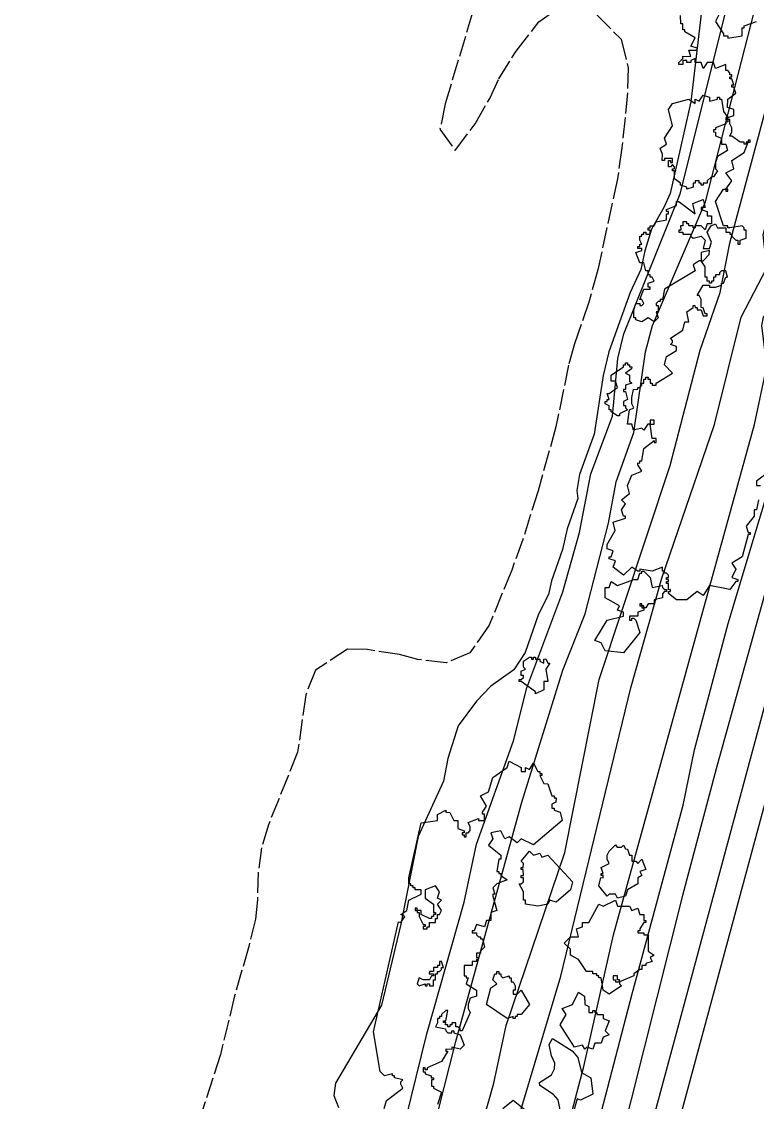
# Model space of a CAD drawing. Header units: metres. Extents: x -550 to 550, y -500 to 950.
# Drawn here: x -260 to -170, y -94.7 to 37.5 of the extents above; entities that cross this region are included whole.
import ezdxf

# ---------------------------------------------------------------- set-up
doc = ezdxf.new("R2010")
doc.units = ezdxf.units.M
doc.header["$LTSCALE"] = 2
doc.linetypes.add('DASHED', pattern=[1.524, 1.27, -0.254])
for name, color, linetype in [('SITE-FLOOD-LIMIT', 5, 'DASHED'), ('SITE-PATH', 84, 'CONTINUOUS'), ('SITE-TREE-CANOPY', 94, 'CONTINUOUS'), ('SITE-WATER-EDGE', 5, 'CONTINUOUS'), ('TOPO-CONTOUR-MAJOR', 8, 'CONTINUOUS'), ('TOPO-CONTOUR-MINOR', 9, 'CONTINUOUS')]:
    doc.layers.add(name, color=color, linetype=linetype)

msp = doc.modelspace()

# ---------------------------------------------------------------- linework, layer by layer
at = {"layer": 'SITE-FLOOD-LIMIT'}
for points in [[(-204.88, 38.62), (-208.2, 27.45), (-208.85, 24.35), (-207.01, 21.76), (-204.53, 25.02), (-202.77, 28.12), (-201.66, 30.5), (-199.54, 33.91), (-196.75, 37.47), (-193.51, 39.76)], [(-189.75, 38.44), (-186.69, 35.35), (-185.82, 31.85), (-185.91, 28.8), (-186.59, 22.05), (-187.14, 18.29), (-189.54, 7.12), (-190.6, 3.31), (-192.41, -1.93), (-193.11, -4.52), (-194.66, -12.08), (-196.86, -19.9), (-198.72, -25.85), (-200.08, -29.61), (-202.85, -36.36), (-205.18, -39.72), (-208.07, -40.94), (-211.57, -40.54), (-213.81, -39.93), (-217.72, -39.33), (-220.16, -39.28), (-224.06, -41.83), (-225.27, -44.87), (-226.26, -51.88), (-229.84, -60.77), (-230.69, -63.57), (-231.09, -66.56), (-231.18, -69.96), (-231.43, -72.3), (-232.23, -75.65), (-233.98, -81.7), (-235.69, -88.86), (-238.55, -97.75)]]:
    msp.add_lwpolyline(points, dxfattribs=at)
at = {"layer": 'SITE-PATH'}
for points in [[(-189.23, -120.72), (-167.52, -40.29), (-165.23, -31.25), (-160.58, -15.93), (-155.81, 0.56), (-144.91, 36.62), (-128.73, 88.28)], [(-262.46, -239.75), (-257.78, -234.74), (-254.78, -231.06), (-249.42, -223.79), (-240.83, -210.92), (-232.33, -199.08), (-225.52, -188.81), (-219.51, -179.14), (-214.88, -171.13), (-209.66, -160.32), (-203.71, -144.97), (-200.36, -135.35), (-192.31, -108.23), (-185.35, -81.44), (-179.09, -58.35), (-177.72, -51.61), (-173.59, -36.13), (-154.45, 27.68), (-137.3, 83.89)], [(-144.94, 49.68), (-148.64, 36.66), (-156.18, 11.69), (-167.39, -26.3), (-175.08, -53.91), (-179.17, -69.44), (-187.03, -100.54)], [(-138.08, 48.2), (-152.83, -0.32), (-157.6, -16.81), (-162.24, -32.08), (-164.51, -41.07), (-186.24, -121.57), (-190.87, -137.06), (-195.72, -152.11), (-201.92, -169.17), (-206.56, -180.44), (-208.55, -184.59), (-210.86, -187.86), (-212.68, -190.91), (-212.82, -191.48), (-212.61, -192.83), (-211.63, -194.79), (-202.71, -210.22)]]:
    msp.add_lwpolyline(points, dxfattribs=at)
at = {"layer": 'SITE-TREE-CANOPY'}
for points in [[(-174.65, 38.51), (-175.15, 37.51), (-174.16, 36.01), (-174.15, 35.76), (-173.65, 35.76), (-173.65, 35.5), (-171.9, 35.76), (-171.9, 36.76), (-171.65, 36.76), (-171.65, 37.01), (-170.15, 37.51)], [(-169.9, -20.99), (-170.15, -22.24), (-170.4, -22.24), (-170.4, -22.99), (-171.4, -24.24), (-171.15, -24.99), (-170.9, -24.99), (-170.9, -25.23), (-171.16, -25.25), (-171.9, -27.99), (-173.15, -28.74), (-172.65, -29.49), (-173.15, -30.49), (-172.41, -30.74), (-172.4, -30.99), (-172.65, -30.99), (-173.4, -31.99), (-175.9, -31.49), (-176.65, -32.73), (-177.4, -32.24), (-178.65, -33.24), (-179.9, -33.24), (-180.91, -32.48), (-180.91, -32.24), (-180.65, -32.24), (-180.65, -31.98), (-180.9, -32), (-180.9, -31.24), (-181.15, -31.24), (-181.15, -30.99), (-180.9, -30.99), (-180.9, -30.74), (-181.15, -30.74), (-181.16, -30.49), (-180.9, -30.49), (-180.9, -30.24), (-181.16, -29.99), (-181.4, -29.99), (-181.4, -29.74), (-181.65, -29.74), (-181.65, -29.24), (-182.9, -29.73), (-184.4, -29.49), (-184.4, -29.74), (-184.65, -29.74), (-185.4, -29.24), (-186.4, -30.24), (-187.65, -29.24), (-187.4, -28.49), (-188.15, -28.24), (-188.15, -27.99), (-187.9, -27.99), (-187.65, -27.24), (-188.41, -26.99), (-188.4, -26.49), (-187.41, -24.74), (-187.65, -23.74), (-186.15, -23.24), (-186.15, -22.99), (-186.41, -22.99), (-186.65, -22.24), (-186.15, -21.49), (-186.66, -20.99), (-185.65, -20.24), (-185.9, -19.24), (-185.4, -17.98), (-184.15, -17.49), (-184.66, -16.74), (-184.66, -16.49), (-184.4, -16.5), (-184.4, -16.24), (-184.15, -16.24), (-183.9, -14.74), (-182.65, -13.74), (-182.65, -13.99), (-182.4, -13.99), (-182.4, -13.49), (-182.9, -13.49), (-183.15, -11.74), (-183.41, -11.74), (-183.91, -12.49), (-184.15, -12.24), (-185.16, -12.49), (-185.4, -11.74), (-185.9, -11.74), (-185.65, -9.99), (-185.15, -9.74), (-185.4, -9.24), (-185.4, -8.48), (-185.16, -7.49), (-184.65, -7.48), (-184.65, -7.24), (-184.4, -7.24), (-184.15, -6.98), (-184.15, -6.74), (-183.9, -6.74), (-183.9, -6.24), (-183.65, -6.24), (-183.65, -6), (-183.4, -5.98), (-183.41, -6.24), (-183.15, -6.24), (-183.15, -6.74), (-182.9, -6.74), (-182.9, -6.99), (-182.4, -6.99), (-182.4, -6.74), (-180.41, -5.49), (-181.4, -4.49), (-181.15, -3.48), (-179.9, -2.74), (-179.9, -2.24), (-180.65, -1.99), (-180.4, -1.74), (-180.4, -1.49), (-180.65, -1.24), (-179.16, -0.24), (-178.9, 0.76), (-178.4, 0.76), (-178.65, 2.01), (-177.9, 2.51), (-177.9, 2.76), (-177.66, 2.76), (-177.65, 2.51), (-177.4, 2.51), (-177.4, 2.26), (-176.9, 2.26), (-176.65, 1.51), (-176.15, 1.51), (-176.15, 1.76), (-176.4, 1.76), (-176.65, 2.5), (-176.9, 2.51), (-176.9, 3.51), (-177.16, 4.01), (-177.4, 4.01), (-176.66, 5.26), (-175.9, 5.26), (-175.9, 5.01), (-175.15, 5.01), (-174.4, 5.26), (-174.4, 5.51), (-174.15, 5.5), (-173.9, 6.26), (-173.66, 6.26), (-173.9, 7.01), (-174.41, 7.01), (-174.65, 6.76), (-174.65, 6.51), (-175.15, 6.51), (-175.15, 6.26), (-175.4, 6.26), (-175.4, 5.76), (-175.65, 5.76), (-175.65, 5.51), (-175.9, 5.51), (-175.9, 5.76), (-176.16, 5.76), (-176.16, 6.26), (-176.4, 6.26), (-176.4, 7.51), (-176.9, 8.26), (-177.15, 8.26), (-177.9, 7.76), (-177.65, 7.01), (-181.4, 4.76), (-181.65, 3.51), (-181.9, 3.51), (-181.9, 3.26), (-182.15, 3.26), (-182.4, 3.01), (-182.4, 2.76), (-182.15, 2.76), (-182.15, 2.01), (-182.4, 2.01), (-182.15, 1.26), (-182.65, 0.76), (-183.4, 1.26), (-184.15, 0.76), (-184.91, 1.01), (-184.91, 1.26), (-185.15, 1.26), (-185.15, 2.26), (-184.9, 3.01), (-184.4, 3), (-184.4, 2.76), (-184.15, 2.76), (-183.91, 3.02), (-184.15, 3.5), (-184.4, 3.51), (-183.9, 4.76), (-183.15, 4.76), (-183.15, 5.01), (-183.4, 5.01), (-183.4, 5.51), (-182.65, 5.76), (-182.9, 6.26), (-183.15, 6.26), (-183.15, 6.51), (-183.4, 6.51), (-183.4, 7.01), (-183.65, 7.01), (-183.91, 8.01), (-184.4, 8.01), (-184.9, 9.26), (-184.15, 9.51), (-184.15, 9.76), (-184.65, 9.76), (-184.65, 10.01), (-184.4, 10.01), (-184.4, 10.26), (-184.16, 10.26), (-184.4, 10.76), (-184.4, 11.26), (-184.15, 11.26), (-184.15, 11.51), (-183.9, 11.51), (-183.9, 11.76), (-183.65, 11.76), (-183.66, 11.51), (-183.15, 11.51), (-183.15, 12.01), (-183.4, 12.01), (-183.4, 12.26), (-183.16, 12.26), (-183.16, 12.51), (-182.65, 12.51), (-182.4, 13.01), (-181.15, 13.26), (-181.15, 14.01), (-180.9, 14.01), (-180.91, 14.26), (-181.15, 14.26), (-181.15, 14.51), (-179.9, 15.01), (-179.9, 15.51), (-179.65, 15.51), (-177.65, 14.01), (-177.91, 15.27), (-176.65, 15.76), (-176.4, 14.76), (-176.9, 14.76), (-176.9, 14.51), (-176.15, 14.26), (-176.15, 13.76), (-175.65, 13.76), (-175.65, 12.76), (-176.15, 12.76), (-176.4, 12.02), (-176.91, 12.51), (-177.65, 12.51), (-177.65, 12.26), (-177.9, 12.26), (-177.9, 12.51), (-178.4, 12.51), (-178.4, 12.76), (-178.65, 12.76), (-178.65, 13.01), (-179.15, 13.01), (-179.15, 12.51), (-179.41, 12.51), (-179.4, 12.01), (-179.65, 12.01), (-179.65, 11.76), (-179.15, 11.76), (-179.15, 11.51), (-178.15, 11.51), (-178.15, 11.26), (-177.9, 11.01), (-176.9, 11.26), (-176.4, 10.76), (-176.65, 9.76), (-175.9, 9.76), (-175.65, 10.51), (-176.15, 11.76), (-175.66, 12.51), (-175.15, 12.76), (-174.9, 12.26), (-173.9, 12.26), (-173.9, 11.76), (-173.4, 11.76), (-173.4, 11.51), (-173.15, 11.51), (-173.15, 11.27), (-172.65, 10.76), (-172.4, 10.76), (-172.4, 10.26), (-172.15, 10.26), (-172.15, 10.76), (-171.4, 11.01), (-171.4, 12.01), (-171.65, 12.01), (-171.65, 12.26), (-171.9, 12.51), (-173.4, 12.26), (-173.65, 12.26), (-173.65, 12.51), (-174.15, 12.51), (-175.15, 15.51), (-174.15, 17.01), (-173.9, 17.01), (-173.15, 18.01), (-173.9, 19.01), (-172.9, 19.51), (-173.15, 20.51), (-171.65, 21.51), (-171.15, 22.76), (-171.4, 22.77), (-171.4, 22.51), (-171.65, 22.51), (-171.65, 22.77), (-172.15, 22.76), (-173.15, 23.51), (-173.4, 23.51), (-173.15, 24.01), (-173.15, 24.51), (-173.4, 25.01), (-173.4, 25.52), (-173.65, 25.52), (-173.65, 25.76), (-172.9, 26.02), (-172.9, 26.76), (-173.66, 27.01), (-173.65, 28.01), (-172.66, 28.76), (-172.9, 29.51), (-173.15, 29.51), (-173.15, 29.76), (-172.9, 29.76), (-173.15, 30.51), (-173.4, 30.51), (-173.4, 30.77), (-173.15, 30.77), (-173.15, 31.01), (-173.4, 31.01), (-173.4, 31.26), (-173.65, 31.51), (-173.9, 31.51), (-173.9, 32.26), (-175.15, 31.76), (-175.4, 32.51), (-176.15, 32.5), (-176.65, 31.76), (-176.9, 32.51), (-177.65, 32.51), (-177.65, 33.01), (-178.15, 32.76), (-178.15, 32.51), (-178.65, 32.51), (-178.65, 32.76), (-179.15, 32.76), (-179.15, 32.26), (-179.65, 32.26), (-179.65, 32.51), (-179.15, 33.01), (-179.15, 33.27), (-178.16, 33.26), (-178.4, 34.01), (-177.4, 34.01), (-177.4, 34.26), (-178.15, 34.51), (-177.65, 35.51), (-178.9, 36.26), (-178.9, 36.51), (-179.15, 36.51), (-179.15, 37.26), (-179.4, 37.26), (-179.41, 38.28)], [(-169.15, -18), (-170.15, -18.74), (-170.15, -19.24), (-169.65, -19.24)], [(-215.66, -95.49), (-215.4, -94.49), (-213.4, -92.99), (-213.65, -92.49), (-213.65, -92.24), (-213.4, -91.99), (-214.4, -91.74), (-214.4, -91.49), (-214.65, -91.49), (-214.65, -91.24), (-215.65, -91.49), (-216.18, -90.96), (-217, -86.1), (-213.91, -72.63), (-213.65, -72.74), (-213.15, -71.99), (-213.65, -71.74), (-212.9, -71.24), (-212.65, -70), (-211.15, -69.24), (-211.15, -68.74), (-211.9, -68.74), (-211.9, -68.49), (-212.15, -68.49), (-212.15, -68.24), (-212.4, -68.24), (-212.4, -67.99), (-212.65, -67.99), (-212.67, -67.24), (-211.14, -60.55), (-209.15, -60.24), (-209.15, -59.49), (-208.15, -58.99), (-208.15, -59.24), (-207.65, -59.25), (-207.15, -60.24), (-206.65, -60.24), (-206.65, -61.24), (-205.9, -61.49), (-205.9, -61.74), (-206.15, -61.74), (-206.15, -61.99), (-205.9, -62), (-205.9, -62.24), (-205.65, -62.24), (-205.65, -61.74), (-205.41, -61.74), (-205.15, -61.48), (-205.15, -61), (-205.4, -60.49), (-204.15, -60), (-204.15, -60.24), (-203.4, -60.24), (-203.4, -59.48), (-203.65, -59.48), (-203.65, -59.24), (-203.15, -58.49), (-203.9, -57.24), (-202.91, -56.74), (-202.4, -54.99), (-200.65, -53.74), (-200.4, -52.99), (-198.91, -53.74), (-198.9, -54.24), (-198.4, -54.24), (-198.4, -53.74), (-197.9, -53.99), (-197.4, -53.24), (-196.9, -54.24), (-196.65, -54.24), (-196.65, -54.49), (-196.4, -54.49), (-196.4, -54.74), (-196.65, -54.74), (-196.16, -55.73), (-195.65, -55.74), (-195.15, -57.24), (-194.9, -57.24), (-194.9, -57.49), (-194.65, -57.49), (-194.66, -57.99), (-195.15, -58.24), (-195.16, -58.74), (-194.9, -58.74), (-194.9, -58.98), (-194.15, -59.24), (-193.9, -60.24), (-197.4, -63.24), (-198.9, -62.49), (-199.4, -62.99), (-200.4, -62.24), (-200.9, -62.49), (-201.4, -61.49), (-202.65, -61.74), (-202.4, -62.49), (-202.9, -63.25), (-201.4, -64.49), (-201.4, -64.99), (-201.65, -64.99), (-201.9, -66.49), (-201.65, -66.49), (-201.65, -66.74), (-201.4, -66.74), (-201.4, -66.98), (-200.65, -67.49), (-201.9, -67.99), (-202.4, -68.49), (-202.15, -69.24), (-202.4, -69.24), (-202.4, -69.49), (-201.9, -71.24), (-202.65, -71.49), (-202.65, -72.49), (-203.15, -72.49), (-203.41, -73.24), (-204.4, -72.99), (-204.65, -73.74), (-204.9, -73.74), (-204.9, -73.99), (-204.4, -73.99), (-204.4, -74.24), (-204.15, -74.49), (-203.91, -74.49), (-203.9, -74.73), (-203.65, -74.73), (-203.4, -75.74), (-203.9, -76.24), (-203.9, -76.49), (-204.4, -76.49), (-204.4, -76.99), (-204.15, -76.99), (-204.16, -77.24), (-204.4, -77.24), (-204.4, -77.49), (-204.9, -77.49), (-204.9, -77.99), (-205.9, -77.99), (-205.9, -79.24), (-205.65, -79.24), (-205.65, -79.49), (-205.4, -79.49), (-205.66, -80.24), (-204.4, -80.99), (-204.4, -81.74), (-205.15, -81.99), (-205.41, -82.74), (-205.4, -83.24), (-205.15, -83.74), (-206.15, -85.99), (-206.4, -85.99), (-206.4, -85.74), (-206.65, -85.49), (-206.91, -85.49), (-206.9, -84.99), (-207.4, -84.99), (-207.4, -85.24), (-207.65, -85.24), (-207.65, -85.49), (-207.9, -85.49), (-207.9, -85.24), (-208.16, -85.24), (-208.15, -84.98), (-208.4, -84.98), (-208.4, -84.74), (-208.15, -84.74), (-207.9, -83.49), (-208.15, -83.49), (-208.65, -83.99), (-208.65, -84.24), (-208.91, -84.24), (-208.91, -84.49), (-209.15, -84.49), (-209.15, -84.99), (-209.41, -85.49), (-208.16, -85.74), (-208.15, -85.99), (-207.9, -86.24), (-207.4, -86.24), (-207.4, -85.99), (-207.15, -85.99), (-207.15, -86.24), (-206.4, -86.49), (-205.9, -87.74), (-206.4, -88.24), (-207.4, -87.99), (-207.4, -88.25), (-208.15, -88.24), (-208.15, -88.49), (-207.9, -88.49), (-208.65, -89.75), (-210.4, -90.49), (-210.4, -90.74), (-210.66, -90.74), (-210.66, -90.49), (-210.9, -90.49), (-210.9, -90.99), (-210.65, -90.99), (-210.65, -91.24), (-209.91, -91.49), (-209.91, -91.73), (-209.65, -91.73), (-209.65, -91.99), (-209.9, -91.99), (-209.9, -92.74), (-209.65, -92.74), (-209.65, -92.99), (-208.65, -93.49), (-209.15, -94.99)], [(-194.1, -95.84), (-194.39, -94.41), (-194.95, -93.79), (-196.63, -92.69), (-196.66, -92.32), (-195.21, -91.37), (-194.86, -90.65), (-194.8, -89.93), (-195.2, -89.04), (-195.5, -87.64), (-195.09, -86.9), (-192.7, -88.41), (-192, -89.24), (-191.53, -91.1), (-190.4, -91.74), (-190.15, -93.74), (-191.65, -94.48), (-192.05, -94.29), (-192.59, -96.17)], [(-201.15, -95.5), (-199.9, -94.48), (-197.65, -96.25)]]:
    msp.add_lwpolyline(points, dxfattribs=at)
for points in [[(-173.9, 25.76), (-173.9, 25.5), (-173.65, 25.52), (-173.65, 25.26), (-173.9, 25.26), (-173.9, 25.02), (-175.15, 24.51), (-175.15, 24.26), (-175.4, 24.26), (-175.4, 24.01), (-175.15, 24), (-175.16, 23.52), (-174.4, 23.26), (-174.41, 22.51), (-173.9, 22.51), (-173.66, 21.76), (-174.9, 21.01), (-175.15, 20.26), (-175.15, 19.51), (-174.9, 19.25), (-175.4, 18.51), (-175.65, 18.51), (-176.15, 18.01), (-176.15, 17.75), (-176.65, 17.76), (-176.65, 17.51), (-176.91, 17.51), (-176.91, 17.76), (-177.15, 17.76), (-177.15, 18.01), (-177.65, 18.01), (-177.65, 17.76), (-177.9, 17.76), (-177.9, 17.26), (-178.65, 17.01), (-178.65, 17.26), (-179.41, 17.51), (-179.41, 17.76), (-180.15, 18.26), (-180.15, 19.26), (-180.4, 19.26), (-180.4, 19.51), (-180.15, 19.51), (-180.15, 19.76), (-180.4, 20.01), (-180.65, 19.76), (-180.91, 19.76), (-180.9, 20.51), (-180.65, 20.51), (-180.65, 20.26), (-180.4, 20.26), (-180.41, 20.76), (-181.4, 20.77), (-181.4, 20.51), (-181.66, 20.51), (-181.65, 21.26), (-181.9, 22.01), (-181.15, 22.51), (-181.4, 23.26), (-180.4, 24.76), (-180.9, 26.76), (-180.4, 27.5), (-178.4, 28.01), (-177.65, 27.51), (-177.65, 28.01), (-177.15, 27.76), (-176.65, 28.51), (-175.9, 28.26), (-175.9, 27.77), (-174.9, 28.01), (-174.9, 28.26), (-174.65, 28.26), (-174.65, 28.01), (-174.41, 28.01), (-174.15, 26.51), (-173.65, 25.76)], [(-170.9, 22.76), (-170.9, 23.01), (-171.15, 23.01), (-171.15, 22.76)], [(-173.9, 16.76), (-173.65, 16.76), (-173.65, 17.01), (-173.9, 17.01)], [(-176.65, 8.26), (-175.91, 9.01), (-175.9, 9.51), (-176.9, 9.26), (-176.9, 8.26)], [(-185.9, -4.49), (-185.65, -4.49), (-185.65, -4.74), (-185.4, -4.74), (-185.41, -4.99), (-186.15, -5.49), (-185.65, -5.74), (-185.65, -6.49), (-185.4, -6.74), (-186.15, -6.99), (-186.15, -7.49), (-186.41, -7.49), (-186.4, -7.74), (-186.15, -7.74), (-185.9, -8.74), (-186.4, -8.99), (-186.4, -9.48), (-186.16, -9.48), (-186.15, -9.74), (-185.9, -9.99), (-186.9, -10.48), (-186.9, -10.74), (-187.15, -10.74), (-187.91, -10.24), (-187.9, -9.99), (-188.15, -9.99), (-188.15, -9.49), (-188.66, -9.24), (-188.65, -8.99), (-188.4, -8.99), (-188.4, -8.74), (-188.15, -8.74), (-188.4, -7.99), (-188.15, -7.99), (-187.15, -7.24), (-187.4, -6.49), (-187.9, -6.49), (-187.9, -5.74), (-186.4, -4.73), (-186.4, -4.49), (-186.15, -4.49), (-186.16, -4.23), (-185.9, -4.23)], [(-182.65, -11.74), (-182.65, -11.24), (-183.15, -11.24), (-183.15, -11.74)], [(-183.9, -34.49), (-184.65, -34.74), (-184.65, -35.24), (-185.65, -35.24), (-185.65, -35.74), (-185.4, -35.74), (-185.4, -35.49), (-185.15, -35.49), (-184.9, -35.74), (-184.4, -37.24), (-186.4, -39.74), (-188.65, -39.49), (-189.15, -38.49), (-189.9, -38.23), (-188.4, -35.74), (-186.4, -35.24), (-186.4, -34.74), (-187.15, -34.49), (-186.91, -33.99), (-188.65, -32.99), (-188.65, -31.74), (-188.15, -31.74), (-187.91, -30.98), (-187.15, -31.49), (-185.15, -30.74), (-184.65, -30.74), (-184.4, -29.99), (-184.15, -29.99), (-184.15, -29.74), (-183.9, -29.74), (-183.15, -30.49), (-182.9, -31.74), (-181.66, -31.49), (-181.65, -31.74), (-181.4, -31.99), (-181.15, -31.99), (-181.15, -32.24), (-181.4, -32.24), (-181.65, -32.49), (-181.65, -33), (-182.66, -33.24), (-182.65, -33.74), (-183.4, -33.74), (-183.65, -34.24), (-183.9, -34.24)], [(-184.15, -33.74), (-184.4, -33.74), (-184.4, -33.99), (-184.15, -33.99)], [(-184.15, -34.24), (-183.9, -34.24), (-183.9, -33.99), (-184.15, -33.99)], [(-197.15, -40.49), (-196.65, -40.49), (-196.65, -40.74), (-196.15, -40.98), (-196.16, -40.5), (-195.9, -40.48), (-195.65, -40.99), (-195.4, -40.99), (-195.9, -41.74), (-195.65, -43.24), (-196.15, -43.24), (-196.15, -44.24), (-197.15, -44.74), (-197.15, -44.49), (-198.91, -43.24), (-199.15, -43.24), (-199.15, -42.99), (-198.9, -42.99), (-198.65, -42.74), (-198.65, -42.49), (-198.9, -42.49), (-198.9, -41.99), (-198.4, -41.74), (-198.65, -41.49), (-198.65, -40.74), (-197.9, -40.24), (-197.65, -40.24), (-197.65, -40.49), (-197.41, -40.49), (-197.41, -40.24), (-197.15, -40.24)], [(-186.15, -63.73), (-185.9, -63.74), (-185.65, -64.49), (-185.4, -64.49), (-185.4, -65.24), (-184.9, -65.24), (-184.65, -65.49), (-184.15, -64.99), (-183.65, -66.24), (-184.4, -66.48), (-184.15, -66.99), (-184.65, -67.24), (-184.65, -67.99), (-185.91, -68.74), (-186.15, -69.49), (-187.15, -69.74), (-187.4, -69.24), (-188.15, -69.24), (-188.4, -69.49), (-189.4, -68.24), (-189.16, -67.23), (-188.9, -67.24), (-188.9, -66.99), (-189.15, -66.99), (-189.15, -66.73), (-188.9, -66.73), (-189.15, -65.99), (-188.16, -65.49), (-188.4, -64.99), (-188.4, -64.49), (-188.15, -63.99), (-187.4, -63.24), (-187.16, -63.49), (-186.65, -63.49), (-186.4, -63.25)], [(-197.4, -64.49), (-196.65, -64.24), (-196.4, -64.74), (-195.65, -64.49), (-192.65, -67.74), (-192.9, -68.74), (-194.65, -70.24), (-195.4, -69.99), (-195.66, -70.49), (-196.9, -70.74), (-198.4, -70.49), (-198.4, -69.99), (-198.65, -69.99), (-198.65, -68.99), (-199.15, -67.99), (-198.9, -67.99), (-198.65, -67.74), (-198.65, -67.24), (-198.9, -67.24), (-198.9, -66.99), (-198.65, -66.99), (-198.66, -66.24), (-198.9, -66.24), (-198.9, -65.99), (-198.66, -65.99), (-198.65, -65.49), (-198.9, -65.24), (-197.9, -63.99)], [(-211.65, -71.49), (-211.4, -71.49), (-211.4, -71.99), (-210.91, -72.99), (-210.65, -72.99), (-210.65, -73.23), (-210.91, -73.23), (-210.9, -73.49), (-210.4, -73.49), (-210.4, -73.24), (-210.15, -73.24), (-210.15, -72.73), (-209.4, -72.74), (-209.4, -72.24), (-209.16, -72.24), (-209.16, -71.74), (-208.9, -71.74), (-208.66, -71.24), (-209.15, -70.49), (-208.65, -69.99), (-209.15, -69.74), (-208.91, -68.99), (-209.4, -68.24), (-210.65, -68.74), (-210.66, -69.74), (-209.65, -70.49), (-209.65, -71.49), (-209.4, -71.49), (-209.4, -71.73), (-209.65, -71.73), (-209.65, -71.99), (-209.9, -71.99), (-209.9, -72.23), (-210.15, -72.23), (-211.15, -71.74), (-211.15, -71.24), (-211.65, -71.24)], [(-186.9, -80.24), (-186.65, -80.49), (-188.15, -81.49), (-188.9, -81), (-189.15, -79.49), (-189.4, -79.49), (-189.4, -79.24), (-189.65, -79.24), (-189.66, -78.99), (-190.15, -78.99), (-190.15, -78.74), (-190.91, -78.73), (-191.9, -77.24), (-192.9, -76.74), (-192.9, -76), (-193.65, -75.24), (-192.9, -74.49), (-191.9, -74.49), (-192.16, -73.49), (-191.4, -73.24), (-191.4, -72.74), (-190.65, -72.74), (-189.41, -70.49), (-188.9, -70.74), (-187.4, -69.98), (-187.15, -70.74), (-185.66, -70.74), (-185.4, -71.24), (-184.65, -70.99), (-184.4, -71.74), (-183.9, -71.74), (-183.9, -72.49), (-183.65, -72.49), (-183.65, -72.74), (-183.9, -72.74), (-184.4, -73.49), (-184.4, -73.74), (-184.66, -73.74), (-184.66, -73.99), (-183.9, -73.99), (-183.9, -74.24), (-183.4, -74.24), (-183.4, -76.24), (-182.65, -76.74), (-183.15, -76.99), (-182.9, -77.49), (-183.65, -77.74), (-183.65, -77.99), (-184.16, -77.99), (-184.15, -78.49), (-184.4, -78.49), (-185.15, -78.99), (-185.15, -79.24), (-186.9, -79.99)], [(-211.65, -70.99), (-211.9, -70.99), (-211.9, -71.24), (-211.65, -71.24)], [(-211.4, -80.49), (-210.66, -80.24), (-210.66, -80.49), (-210.4, -80.49), (-210.4, -80.24), (-210.15, -80.24), (-210.15, -80.49), (-209.65, -80.49), (-209.65, -79.74), (-209.4, -79.74), (-209.4, -78.99), (-209.15, -78.99), (-209.15, -78.74), (-208.9, -78.74), (-208.65, -78.49), (-208.65, -78.24), (-208.41, -78.24), (-208.65, -77.49), (-208.9, -77.49), (-208.9, -77.99), (-209.15, -77.99), (-209.15, -78.24), (-209.66, -78.24), (-209.65, -78.74), (-210.15, -78.74), (-210.16, -78.99), (-209.65, -78.99), (-209.65, -79.24), (-209.9, -79.24), (-210.15, -79.74), (-210.9, -79.74), (-211.4, -79.49), (-211.65, -80.24)], [(-201.65, -78.99), (-201.4, -78.99), (-201.41, -79.24), (-201.15, -79.49), (-200.4, -79.24), (-200.4, -79.49), (-200.16, -79.49), (-200.15, -79.99), (-199.9, -79.99), (-199.65, -80.49), (-199.65, -80.99), (-199.9, -80.99), (-199.91, -81.49), (-199.4, -81.49), (-198.9, -80.99), (-197.91, -82.74), (-198.9, -83.99), (-199.4, -83.98), (-199.4, -84.24), (-199.65, -84.24), (-199.65, -84.48), (-199.9, -84.48), (-199.9, -84.24), (-200.65, -84.49), (-203.15, -82.74), (-202.65, -80.74), (-201.91, -80.24), (-202.4, -79.74), (-202.15, -78.99), (-201.9, -78.99), (-201.9, -78.74), (-201.65, -78.74)], [(-186.9, -79.74), (-187.15, -79.74), (-187.15, -79.24), (-187.65, -79.24), (-187.66, -79.74), (-187.4, -79.74), (-187.4, -79.98), (-186.9, -79.99)], [(-190.65, -83.74), (-190.15, -83.74), (-190.15, -83.49), (-189.9, -83.49), (-189.9, -83.74), (-189.66, -83.74), (-189.66, -83.99), (-188.9, -83.99), (-188.9, -84.49), (-188.15, -84.74), (-188.65, -85.99), (-188.15, -86.49), (-188.9, -86.74), (-189.15, -87.49), (-189.9, -87.49), (-190.15, -88.24), (-190.9, -87.99), (-191.15, -88.24), (-191.4, -87.74), (-192.4, -87.99), (-194.15, -85.24), (-193.41, -83.99), (-193.9, -83.24), (-192.65, -82.74), (-191.9, -81.24), (-191.16, -81.74), (-191.15, -82.74), (-190.65, -83)]]:
    msp.add_lwpolyline(points, close=True, dxfattribs=at)
at = {"layer": 'SITE-WATER-EDGE'}
msp.add_lwpolyline([(-176.76, 39.47), (-178.17, 27.7), (-180.7, 16.47), (-181.47, 14.78), (-182.98, 12.11), (-183.81, 9.46), (-184.3, 7.19), (-185.59, 4.36), (-188.2, -2.91), (-188.88, -5.79), (-189.97, -12.99), (-191.8, -17.89), (-192.1, -19.86), (-191.98, -20.83), (-193.31, -24.55), (-193.86, -27.08), (-195.2, -30.91), (-195.58, -32.58), (-196.79, -34.98), (-198.45, -39.7), (-199.83, -41.81), (-202.64, -43.79), (-204.37, -45.63), (-206.62, -48.66), (-207.9, -52.64), (-208.42, -55.45), (-211.53, -62.2), (-213.64, -72.95), (-216.02, -82.85), (-221.63, -92.39), (-221.84, -93.89), (-221.27, -95.38)], dxfattribs=at)
at = {"layer": 'TOPO-CONTOUR-MAJOR'}
msp.add_lwpolyline([(-270.19, -227.4), (-258.3, -218.07), (-252.25, -212.15), (-243.18, -202.27), (-235.12, -191.35), (-229.25, -182.05), (-220.97, -163.92), (-217.18, -157.87), (-215.26, -153.84), (-206.91, -131.53), (-205.6, -126.64), (-204.85, -119.58), (-201.87, -105.41), (-194.08, -79.28), (-185.52, -44.01), (-181.72, -30.59), (-175.25, -11.77), (-172.02, 1.33), (-168.85, 7.38), (-169.3, 11.41), (-167.54, 18.46), (-163.58, 29.39), (-157.17, 51.71)], dxfattribs=at)
at = {"layer": 'TOPO-CONTOUR-MINOR'}
for points in [[(-262.33, -216.62), (-256.21, -211.28), (-247.21, -201.1), (-235.65, -185.08), (-228.8, -171.98), (-224.44, -161.9), (-220.01, -155.02), (-216.05, -141.75), (-210.92, -129.66), (-206.24, -106.48), (-202.27, -92.38), (-200.75, -85.32), (-193.57, -64.16), (-189.38, -43), (-180.7, -16.81), (-177.03, -2.7), (-174.56, 4.35), (-173.39, 10.4), (-168.24, 29.54), (-160.79, 52.72)], [(-260.31, -206.87), (-256.63, -202.21), (-246.2, -192.41), (-240.59, -184.07), (-234.62, -172.99), (-231.94, -166.94), (-230.08, -160.09), (-227.14, -152.83), (-221.33, -141.75), (-217.83, -132.68), (-212.75, -114.54), (-210.51, -101.45), (-206.91, -87.28), (-198.85, -58), (-193.81, -41.83), (-191.11, -34.94), (-188.22, -23.86), (-187.29, -18.82), (-185.14, -12.78), (-183.73, -2.91), (-182.86, 0.32), (-176.37, 15.44), (-168.37, 46.67)], [(-213.66, -99.43), (-210.44, -86.33), (-205.9, -70.23), (-204.38, -63.16), (-199.85, -50.48), (-198.21, -44.01), (-193.81, -32.28), (-191.79, -25), (-190.4, -17.81), (-187.76, -10.75), (-187.09, -3.71), (-186.36, -0.68), (-179.48, 16.45), (-172.4, 44.66)], [(-266.86, -235.46), (-258.3, -226.72), (-250.6, -217.32), (-237.4, -200.19), (-225.98, -184.07), (-212.76, -159.89), (-205.25, -140.74), (-203.7, -134.7), (-199.73, -122.61), (-191.25, -90.36), (-187.64, -74.24), (-170.38, -11.77), (-168.87, -4.71), (-169.47, 0.32), (-169.28, 1.33), (-165.91, 5.36), (-164.56, 8.38), (-164.31, 10.4), (-164.65, 14.43), (-160.62, 24.51), (-156.04, 39.62)]]:
    msp.add_lwpolyline(points, dxfattribs=at)

doc.saveas('drawing.dxf')
